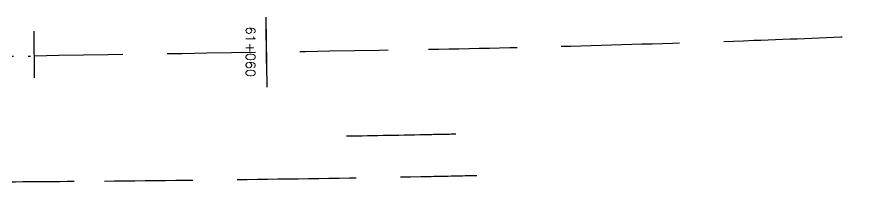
# Model space of a CAD drawing. Header units: metres. Extents: x 1080594 to 1081411, y 976871 to 977162.
# Drawn here: x 1081123.07 to 1081159.78, y 976942.79 to 976949.86 of the extents above; entities that cross this region are included whole.
import ezdxf
from ezdxf.enums import TextEntityAlignment as Align

# ---------------------------------------------------------------- set-up
doc = ezdxf.new("R2010")
doc.units = ezdxf.units.M
doc.header["$LTSCALE"] = 25.4
for name, pattern in [('DASHDOT', [1, 0.5, -0.25, 0, -0.25]), ('DASHED', [0.75, 0.5, -0.25]), ('HIDDEN', [0.375, 0.25, -0.125])]:
    doc.linetypes.add(name, pattern=pattern)
for name, color, linetype in [('DGEO_S3E1_NUEV_BERM', 50, 'HIDDEN'), ('DGEO_S3E1_NUEV_BVIA', 60, 'Continuous'), ('DGEO_S3E1_NUEV_STALBL', 7, 'Continuous'), ('dgeo_s3e1_nuevSTALBL', 7, 'Continuous'), ('EJE PUENTE', 41, 'DASHDOT')]:
    doc.layers.add(name, color=color, linetype=linetype)
doc.layers.add('R80', color=3, linetype='Continuous', lineweight=30)
doc.styles.add('romans', font='romans.shx')

# ---------------------------------------------------------------- blocks, each defined once
blk = doc.blocks.new('sta_tic')
blk.add_line((0, -0.04165), (0, 0.04165))
blk = doc.blocks.new('lbl_tic')
blk.add_line((0, -0.04165), (0, 0.04165))

msp = doc.modelspace()

# ---------------------------------------------------------------- linework, layer by layer
at = {"layer": 'DGEO_S3E1_NUEV_BERM'}
msp.add_lwpolyline([(1081137.248514, 976944.764181, 0.000790245), (1081140.854329, 976944.830789, 0.00028729), (1081141.964134, 976944.853683, 0.002098324)], format="xyb", dxfattribs=at)
at = {"layer": 'DGEO_S3E1_NUEV_BVIA', "linetype": 'DASHED', "ltscale": 0.3}
for points in [[(1081159.779205, 976949.062314, -0.001701264), (1081154.775332, 976948.86646, -0.002098324), (1081147.778829, 976948.645847, -0.001818547), (1081140.780809, 976948.480049, -0.000194104), (1081123.813073, 976948.206399, -0.001258993)], [(1081121.724568, 976942.79385, 0.000712189), (1081126.831081, 976942.83182, 0.001258993), (1081133.858064, 976942.911776, 0.00153877), (1081140.890585, 976943.031154, 0.00050746), (1081142.854544, 976943.072533, 0.002098324)]]:
    msp.add_lwpolyline(points, format="xyb", dxfattribs=at)
at = {"layer": 'EJE PUENTE', "ltscale": 0.1}
msp.add_lwpolyline([(1080643.813269, 976948.179964), (1081123.813502, 976948.179964)], dxfattribs=at)

# ---------------------------------------------------------------- block references
at = {"layer": 'DGEO_S3E1_NUEV_STALBL', "xscale": 36.01440576230492, "yscale": 36.01440576230492, "zscale": 36.01440576230492, "rotation": 0.8029087014064145}
msp.add_blockref('sta_tic', (1081133.812575, 976948.361673), dxfattribs=at)
at = {"layer": 'dgeo_s3e1_nuevSTALBL', "xscale": 24.00960384153662, "yscale": 24.00960384153662, "zscale": 24.00960384153662}
for name, p, rotation in [('sta_tic', (1081123.813135, 976948.257738), 0.4099350222102866), ('lbl_tic', (1081133.812575, 976948.361673), 0.802908701406743)]:
    msp.add_blockref(name, p, dxfattribs=dict(at, rotation=rotation))

# ---------------------------------------------------------------- texts
at = {"layer": 'R80', "style": 'romans'}
msp.add_text('61+060', height=0.4, rotation=270, dxfattribs=at).set_placement((1081132.80552, 976948.375686), align=Align.BOTTOM_CENTER)

doc.saveas('drawing.dxf')
